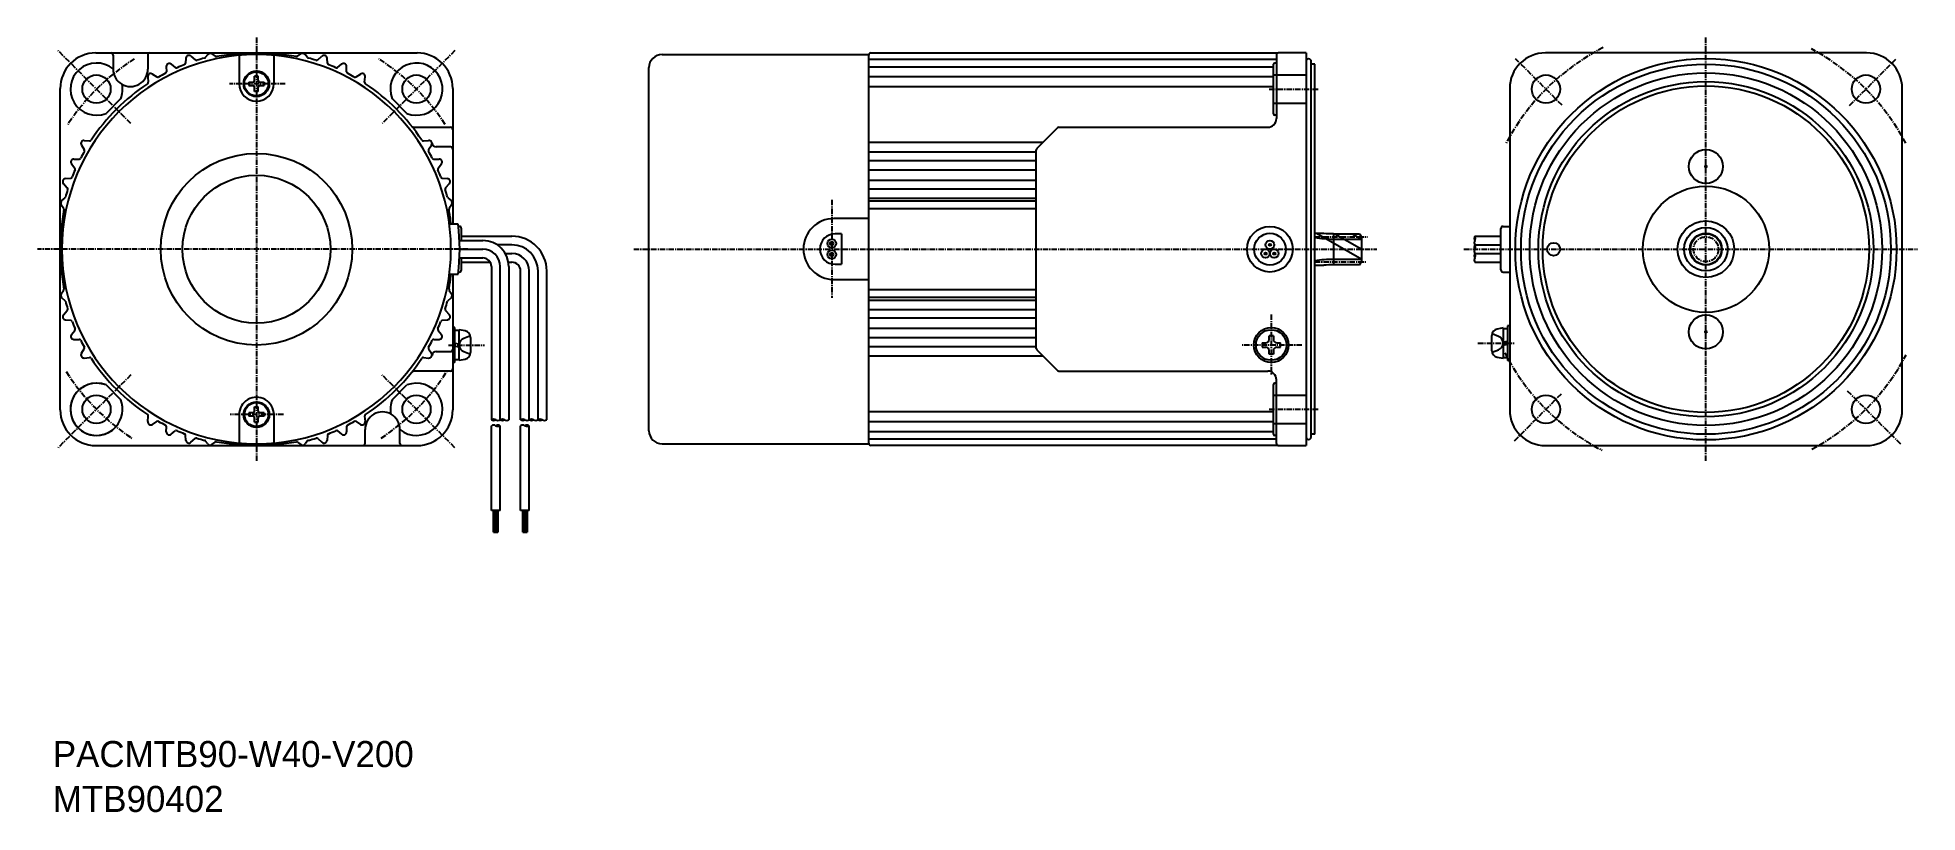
# Model space of a CAD drawing. Extents: x 62 to 494, y 18 to 196.
import ezdxf

# ---------------------------------------------------------------- set-up
doc = ezdxf.new("R2010")
doc.units = 0
doc.linetypes.add('CENTER', pattern=[2, 1.25, -0.25, 0.25, -0.25])
doc.layers.get('0').update_dxf_attribs({"linetype": 'CONTINUOUS'})
doc.layers.add('CENTER', color=1, linetype='CONTINUOUS')

msp = doc.modelspace()

# ---------------------------------------------------------------- linework, layer by layer
at = {"color": 7, "linetype": 'CONTINUOUS'}
for p, q in [((75.06, 192.26), (111.96, 192.26)), ((78.99, 191.76), (78.99, 188.53)), ((86.99, 191.76), (86.99, 188.53)), ((95.74, 191.06), (95.62, 189.86)), ((96.9, 191.52), (97.88, 190.64)), ((100.79, 191.9), (100.2, 191.19)), ((101.73, 192.02), (102.49, 191.48)), ((107.96, 191.68), (107.96, 185.16)), ((111.96, 192.26), (148.86, 192.26)), ((115.96, 191.68), (115.96, 185.16)), ((121.42, 191.48), (122.18, 192.02)), ((123.71, 191.19), (123.13, 191.9)), ((126.03, 190.64), (127.01, 191.52)), ((128.29, 189.86), (128.17, 191.06)), ((205.16, 191.86), (252.67, 191.86)), ((252.66, 102.58), (252.66, 191.74)), ((252.66, 190.8), (346.36, 190.8)), ((253.16, 192.24), (346.72, 192.24)), ((346.36, 191.76), (346.36, 177.16)), ((353.16, 192.26), (346.86, 192.26)), ((353.16, 192.26), (353.16, 102.06)), ((354.36, 104.06), (354.36, 190.26)), ((481.96, 192.26), (408.16, 192.26)), ((86.97, 186.73), (87.1, 185.53)), ((88.05, 187.39), (89.05, 186.73)), ((91.24, 189.13), (91.25, 187.92)), ((92.38, 189.67), (93.31, 188.91)), ((111.54, 185.95), (111.54, 186.9)), ((112.34, 186.9), (111.54, 186.9)), ((112.34, 185.95), (112.34, 186.9)), ((130.6, 188.91), (131.53, 189.67)), ((132.67, 187.92), (132.68, 189.13)), ((134.86, 186.73), (135.87, 187.39)), ((136.81, 185.53), (136.95, 186.73)), ((202.16, 105.46), (202.16, 188.86)), ((345.66, 189), (252.66, 189)), ((345.66, 186.74), (252.66, 186.74)), ((345.66, 178.23), (345.66, 189.63)), ((346.36, 189.93), (345.96, 189.93)), ((355.16, 189.66), (354.36, 189.66)), ((355.16, 104.66), (355.16, 189.66)), ((66.86, 110.26), (66.86, 184.06)), ((80.77, 181.74), (77.38, 178.35)), ((110.19, 185.55), (111.14, 185.55)), ((110.19, 185.55), (110.19, 184.75)), ((110.19, 184.75), (111.14, 184.75)), ((111.54, 183.4), (111.54, 184.35)), ((112.34, 183.4), (111.54, 183.4)), ((112.34, 183.4), (112.34, 184.35)), ((112.74, 185.55), (113.69, 185.55)), ((112.74, 184.75), (113.69, 184.75)), ((113.69, 185.55), (113.69, 184.75)), ((146.53, 178.35), (143.14, 181.74)), ((157.06, 184.06), (157.06, 152.91)), ((252.66, 184.52), (345.66, 184.52)), ((399.96, 184.06), (399.96, 110.26)), ((490.16, 110.26), (490.16, 184.06)), ((346.36, 177.93), (345.96, 177.93)), ((148.31, 175.16), (156.56, 175.16)), ((296.01, 175.02), (291.3, 170.31)), ((296.36, 175.16), (344.36, 175.16)), ((71.72, 171.07), (72.39, 170.07)), ((72.39, 172.15), (73.59, 172.02)), ((150.33, 172.02), (151.53, 172.15)), ((151.53, 170.07), (152.19, 171.07)), ((156.56, 170.66), (153.29, 170.66)), ((252.66, 171.74), (292.74, 171.74)), ((291.16, 169.47), (252.66, 169.47)), ((291.16, 124.37), (291.16, 169.95)), ((69.45, 166.74), (70.21, 165.8)), ((69.99, 167.88), (71.2, 167.87)), ((152.72, 167.87), (153.92, 167.88)), ((153.7, 165.8), (154.47, 166.74)), ((291.16, 167.45), (252.66, 167.45)), ((291.16, 165.33), (252.66, 165.33)), ((67.6, 162.22), (68.48, 161.24)), ((68.06, 163.38), (69.26, 163.5)), ((154.66, 163.5), (155.86, 163.38)), ((155.43, 161.24), (156.31, 162.22)), ((291.16, 162.93), (252.66, 162.93)), ((291.16, 160.98), (252.66, 160.98)), ((67.1, 157.39), (67.64, 156.63)), ((67.22, 158.33), (67.92, 158.91)), ((155.99, 158.91), (156.69, 158.33)), ((156.27, 156.63), (156.81, 157.39)), ((252.66, 158.91), (291.16, 158.91)), ((252.66, 158.24), (291.16, 158.24)), ((252.66, 156.48), (291.16, 156.48)), ((158.3, 152.91), (156.29, 152.91)), ((158.36, 152.41), (158.56, 152.41)), ((159.06, 149.16), (159.06, 151.91)), ((252.66, 154.2), (244.66, 154.2)), ((397.96, 142.41), (397.96, 151.91)), ((398.46, 152.41), (399.96, 152.41)), ((158.61, 149.16), (163.96, 149.16)), ((158.66, 147.16), (163.96, 147.16)), ((159.06, 150.16), (170.66, 150.16)), ((170.66, 148.16), (167.27, 148.16)), ((246.43, 150.7), (244.93, 150.7)), ((246.43, 150.7), (246.43, 143.7)), ((355.16, 150.84), (357.26, 150.84)), ((359.46, 150.73), (365.46, 150.73)), ((359.46, 149.5), (365.96, 149.5)), ((365.46, 150.73), (365.46, 150.73)), ((365.46, 150.73), (365.96, 149.87)), ((365.96, 144.45), (365.96, 149.87)), ((391.96, 150.16), (397.96, 150.16)), ((391.96, 148.16), (397.96, 148.16)), ((158.61, 145.16), (163.96, 145.16)), ((159.06, 142.41), (159.06, 145.16)), ((159.06, 144.16), (165.69, 144.16)), ((165.96, 143.16), (165.96, 107.96)), ((167.96, 107.96), (167.96, 143.16)), ((169.15, 146.16), (170.66, 146.16)), ((169.87, 144.16), (170.66, 144.16)), ((169.96, 143.16), (169.96, 107.96)), ((244.93, 143.7), (246.43, 143.7)), ((355.16, 143.49), (357.26, 143.49)), ((365.96, 144.83), (359.46, 144.83)), ((365.46, 143.59), (359.46, 143.59)), ((365.46, 143.59), (365.96, 144.45)), ((391.96, 146.16), (397.96, 146.16)), ((391.96, 144.16), (397.96, 144.16)), ((156.29, 141.42), (158.3, 141.42)), ((157.06, 141.42), (157.06, 110.26)), ((158.36, 141.91), (158.56, 141.91)), ((172.66, 107.96), (172.66, 142.16)), ((174.66, 107.96), (174.66, 142.16)), ((176.66, 107.96), (176.66, 142.16)), ((178.66, 107.96), (178.66, 142.16)), ((244.66, 140.2), (252.66, 140.2)), ((398.46, 141.91), (399.96, 141.91)), ((67.1, 136.94), (67.64, 137.7)), ((67.22, 135.99), (67.92, 135.41)), ((155.99, 135.41), (156.69, 135.99)), ((156.27, 137.7), (156.81, 136.94)), ((291.16, 137.84), (252.66, 137.84)), ((291.16, 136.08), (252.66, 136.08)), ((291.16, 135.41), (252.66, 135.41)), ((67.6, 132.11), (68.48, 133.08)), ((68.06, 130.94), (69.26, 130.83)), ((154.66, 130.83), (155.86, 130.94)), ((155.43, 133.08), (156.31, 132.11)), ((252.66, 133.34), (291.16, 133.34)), ((252.66, 131.39), (291.16, 131.39)), ((399.96, 129.6), (399.46, 129.6)), ((399.46, 129.6), (399.46, 121.6)), ((69.45, 127.59), (70.21, 128.52)), ((69.99, 126.44), (71.2, 126.45)), ((152.72, 126.45), (153.92, 126.44)), ((153.7, 128.52), (154.47, 127.59)), ((157.56, 129.16), (157.06, 129.16)), ((157.56, 121.16), (157.56, 129.16)), ((157.56, 128.54), (158.56, 128.54)), ((157.56, 124.7), (157.56, 128.48)), ((157.56, 125.61), (158.56, 125.42)), ((159.94, 128.4), (158.56, 128.66)), ((158.56, 121.66), (158.56, 128.66)), ((161.16, 126.92), (161.16, 123.4)), ((252.66, 129), (291.16, 129)), ((252.66, 126.87), (291.16, 126.87)), ((343.06, 125.66), (343.06, 124.66)), ((343.06, 125.66), (343.91, 125.66)), ((344.66, 126.41), (344.66, 127.26)), ((345.66, 127.26), (344.66, 127.26)), ((345.66, 127.26), (345.66, 126.41)), ((346.41, 125.66), (347.26, 125.66)), ((347.26, 124.66), (347.26, 125.66)), ((395.86, 123.84), (395.86, 127.36)), ((398.46, 129.1), (397.07, 128.83)), ((398.46, 129.1), (398.46, 122.1)), ((398.46, 128.98), (399.46, 128.98)), ((398.46, 125.86), (399.46, 126.05)), ((398.46, 125.15), (399.46, 125.34)), ((399.46, 128.92), (399.46, 125.14)), ((71.72, 123.25), (72.39, 124.26)), ((72.39, 122.17), (73.59, 122.3)), ((150.33, 122.3), (151.53, 122.17)), ((151.53, 124.26), (152.19, 123.25)), ((153.29, 123.66), (156.56, 123.66)), ((157.56, 121.16), (157.06, 121.16)), ((157.56, 124.9), (158.56, 124.71)), ((158.56, 121.79), (157.56, 121.79)), ((158.56, 121.66), (159.94, 121.93)), ((252.66, 124.85), (291.16, 124.85)), ((292.74, 122.58), (252.66, 122.58)), ((291.3, 124.02), (296.01, 119.31)), ((343.06, 124.66), (343.91, 124.66)), ((344.66, 123.06), (344.66, 123.91)), ((345.66, 123.06), (344.66, 123.06)), ((345.66, 123.91), (345.66, 123.06)), ((346.41, 124.66), (347.26, 124.66)), ((397.07, 122.37), (398.46, 122.1)), ((399.46, 122.23), (398.46, 122.23)), ((399.96, 121.6), (399.46, 121.6)), ((156.56, 119.16), (148.31, 119.16)), ((296.36, 119.16), (344.36, 119.16)), ((346.36, 102.56), (346.36, 117.16)), ((77.38, 115.98), (80.77, 112.59)), ((143.14, 112.59), (146.53, 115.98)), ((345.66, 104.69), (345.66, 116.09)), ((346.36, 116.39), (345.96, 116.39)), ((86.97, 107.59), (87.1, 108.79)), ((107.96, 109.16), (107.96, 102.64)), ((111.14, 109.58), (110.19, 109.58)), ((110.19, 109.58), (110.19, 108.78)), ((111.14, 108.78), (110.19, 108.78)), ((111.54, 109.98), (111.54, 110.93)), ((111.54, 110.93), (112.34, 110.93)), ((111.54, 107.43), (111.54, 108.38)), ((112.34, 109.98), (112.34, 110.93)), ((112.34, 107.43), (112.34, 108.38)), ((113.69, 109.58), (112.74, 109.58)), ((113.69, 108.78), (112.74, 108.78)), ((113.69, 109.58), (113.69, 108.78)), ((115.96, 109.16), (115.96, 102.64)), ((136.81, 108.79), (136.95, 107.59)), ((345.66, 109.8), (252.66, 109.8)), ((88.05, 106.93), (89.05, 107.59)), ((91.24, 105.2), (91.25, 106.4)), ((92.38, 104.65), (93.31, 105.41)), ((95.74, 103.26), (95.62, 104.46)), ((96.9, 102.81), (97.88, 103.69)), ((111.54, 107.43), (112.34, 107.43)), ((126.03, 103.69), (127.01, 102.81)), ((128.29, 104.46), (128.17, 103.26)), ((130.6, 105.41), (131.53, 104.65)), ((132.67, 106.4), (132.68, 105.2)), ((134.86, 107.59), (135.87, 106.93)), ((136.92, 102.56), (136.92, 105.79)), ((144.92, 102.56), (144.92, 105.79)), ((165.96, 87.16), (165.96, 106.62)), ((167.96, 87.16), (167.96, 106.62)), ((172.66, 87.16), (172.66, 106.62)), ((174.66, 87.16), (174.66, 106.62)), ((252.66, 107.58), (345.66, 107.58)), ((252.66, 105.33), (345.66, 105.33)), ((346.36, 104.39), (345.96, 104.39)), ((355.16, 104.66), (354.36, 104.66)), ((75.06, 102.06), (119.67, 102.06)), ((100.79, 102.43), (100.2, 103.13)), ((101.73, 102.3), (102.49, 102.85)), ((104.24, 102.06), (148.86, 102.06)), ((121.42, 102.85), (122.18, 102.3)), ((123.71, 103.13), (123.13, 102.43)), ((205.16, 102.46), (252.67, 102.46)), ((346.36, 103.52), (252.66, 103.52)), ((346.72, 102.08), (253.16, 102.08)), ((346.86, 102.06), (353.16, 102.06)), ((408.16, 102.06), (481.96, 102.06)), ((167.96, 87.16), (165.96, 87.16)), ((166.46, 82.16), (166.46, 87.16)), ((167.46, 87.16), (167.46, 82.16)), ((174.66, 87.16), (172.66, 87.16)), ((173.16, 82.16), (173.16, 87.16)), ((174.16, 87.16), (174.16, 82.16)), ((166.46, 82.16), (167.46, 82.16)), ((173.16, 82.16), (174.16, 82.16))]:
    msp.add_line(p, q, dxfattribs=at)
at = {"color": 3, "linetype": 'CONTINUOUS'}
for p, q in [((345.66, 187.18), (353.16, 187.18)), ((345.66, 180.68), (353.16, 180.68)), ((355.59, 150.84), (365.96, 144.85)), ((359.46, 150.73), (359.46, 143.59)), ((359.77, 150.73), (365.96, 147.16)), ((363.77, 150.73), (365.96, 149.47)), ((161.12, 127.26), (159.59, 126.68)), ((397.42, 127.12), (395.9, 127.7)), ((159.59, 123.64), (161.12, 123.06)), ((395.9, 123.5), (397.42, 124.08)), ((345.66, 113.64), (353.16, 113.64)), ((345.66, 107.14), (353.16, 107.14)), ((166.46, 86.19), (167.43, 87.16)), ((166.46, 86.33), (167.28, 87.16)), ((166.46, 86.48), (167.14, 87.16)), ((166.46, 86.62), (167, 87.16)), ((166.46, 86.76), (166.86, 87.16)), ((166.46, 86.9), (166.72, 87.16)), ((166.46, 87.04), (166.58, 87.16)), ((166.46, 86.05), (167.46, 87.05)), ((166.46, 85.91), (167.46, 86.91)), ((166.46, 85.77), (167.46, 86.77)), ((166.46, 85.63), (167.46, 86.63)), ((166.46, 85.49), (167.46, 86.49)), ((173.16, 86.25), (174.07, 87.16)), ((173.16, 86.39), (173.93, 87.16)), ((173.16, 86.53), (173.79, 87.16)), ((173.16, 86.67), (173.65, 87.16)), ((173.16, 86.81), (173.51, 87.16)), ((173.16, 86.95), (173.37, 87.16)), ((173.16, 87.09), (173.22, 87.16)), ((173.16, 86.1), (174.16, 87.1)), ((173.16, 85.96), (174.16, 86.96)), ((173.16, 85.82), (174.16, 86.82)), ((173.16, 85.68), (174.16, 86.68)), ((173.16, 85.54), (174.16, 86.54)), ((166.46, 85.34), (167.46, 86.34)), ((166.46, 85.2), (167.46, 86.2)), ((166.46, 85.06), (167.46, 86.06)), ((166.46, 84.92), (167.46, 85.92)), ((166.46, 84.78), (167.46, 85.78)), ((166.46, 84.64), (167.46, 85.64)), ((166.46, 84.5), (167.46, 85.5)), ((166.46, 84.35), (167.46, 85.35)), ((166.46, 84.21), (167.46, 85.21)), ((166.46, 84.07), (167.46, 85.07)), ((166.46, 83.93), (167.46, 84.93)), ((166.46, 83.79), (167.46, 84.79)), ((166.46, 83.65), (167.46, 84.65)), ((166.46, 83.51), (167.46, 84.51)), ((166.46, 83.36), (167.46, 84.36)), ((166.46, 83.22), (167.46, 84.22)), ((166.46, 83.08), (167.46, 84.08)), ((166.46, 82.94), (167.46, 83.94)), ((166.46, 82.8), (167.46, 83.8)), ((166.46, 82.66), (167.46, 83.66)), ((166.46, 82.52), (167.46, 83.52)), ((166.46, 82.37), (167.46, 83.37)), ((166.46, 82.23), (167.46, 83.23)), ((166.53, 82.16), (167.46, 83.09)), ((166.67, 82.16), (167.46, 82.95)), ((166.81, 82.16), (167.46, 82.81)), ((166.95, 82.16), (167.46, 82.67)), ((167.09, 82.16), (167.46, 82.53)), ((167.23, 82.16), (167.46, 82.38)), ((167.38, 82.16), (167.46, 82.24)), ((173.16, 85.4), (174.16, 86.4)), ((173.16, 85.26), (174.16, 86.26)), ((173.16, 85.11), (174.16, 86.11)), ((173.16, 84.97), (174.16, 85.97)), ((173.16, 84.83), (174.16, 85.83)), ((173.16, 84.69), (174.16, 85.69)), ((173.16, 84.55), (174.16, 85.55)), ((173.16, 84.41), (174.16, 85.41)), ((173.16, 84.27), (174.16, 85.27)), ((173.16, 84.12), (174.16, 85.12)), ((173.16, 83.98), (174.16, 84.98)), ((173.16, 83.84), (174.16, 84.84)), ((173.16, 83.7), (174.16, 84.7)), ((173.16, 83.56), (174.16, 84.56)), ((173.16, 83.42), (174.16, 84.42)), ((173.16, 83.28), (174.16, 84.28)), ((173.16, 83.13), (174.16, 84.13)), ((173.16, 82.99), (174.16, 83.99)), ((173.16, 82.85), (174.16, 83.85)), ((173.16, 82.71), (174.16, 83.71)), ((173.16, 82.57), (174.16, 83.57)), ((173.16, 82.43), (174.16, 83.43)), ((173.16, 82.29), (174.16, 83.29)), ((173.17, 82.16), (174.16, 83.14)), ((173.32, 82.16), (174.16, 83)), ((173.46, 82.16), (174.16, 82.86)), ((173.6, 82.16), (174.16, 82.72)), ((173.74, 82.16), (174.16, 82.58)), ((173.88, 82.16), (174.16, 82.44)), ((174.02, 82.16), (174.16, 82.3))]:
    msp.add_line(p, q, dxfattribs=at)
at = {"color": 7, "linetype": 'CONTINUOUS'}
for centre, radius in [((445.06, 147.16), 43.8), ((75.19, 183.93), 3.25), ((111.96, 185.16), 2.95), ((111.92, 185.17), 2.75), ((148.73, 183.93), 3.25), ((445.06, 147.16), 42.5), ((445.06, 147.16), 40.5), ((408.29, 183.93), 3.25), ((481.83, 183.93), 3.25), ((445.06, 147.16), 38.5), ((445.06, 147.16), 37.5), ((111.96, 147.16), 22), ((445.06, 166.16), 3.9), ((111.96, 147.16), 17), ((445.06, 166.16), 0.2), ((445.06, 147.16), 14.5), ((344.86, 147.16), 5.25), ((445.06, 147.16), 6.5), ((445.06, 147.16), 5), ((244.15, 145.94), 1), ((244.16, 148.48), 1), ((244.16, 148.48), 0.4), ((244.16, 148.48), 0.3), ((244.16, 148.48), 0.2), ((244.16, 148.48), 0.1), ((344.86, 147.16), 3.65), ((343.86, 146.16), 1), ((344.86, 148.16), 1), ((344.86, 148.16), 0.25), ((344.86, 148.16), 0.2), ((344.86, 148.16), 0.15), ((344.86, 148.16), 0.1), ((345.86, 146.16), 1), ((410.06, 147.16), 1.5), ((445.06, 147.16), 3.68), ((445.06, 147.16), 3.57), ((244.15, 145.94), 0.4), ((244.15, 145.94), 0.3), ((244.15, 145.94), 0.2), ((244.15, 145.94), 0.1), ((343.86, 146.16), 0.25), ((343.86, 146.16), 0.2), ((343.86, 146.16), 0.15), ((343.86, 146.16), 0.1), ((345.86, 146.16), 0.25), ((345.86, 146.16), 0.2), ((345.86, 146.16), 0.15), ((345.86, 146.16), 0.1), ((445.06, 128.16), 3.9), ((345.16, 125.16), 4), ((345.16, 125.16), 3.5), ((445.06, 128.16), 0.2), ((75.19, 110.39), 3.25), ((148.73, 110.39), 3.25), ((408.29, 110.39), 3.25), ((481.83, 110.39), 3.25), ((111.96, 109.16), 2.95), ((111.94, 109.18), 2.75)]:
    msp.add_circle(centre, radius, dxfattribs=at)
for centre, radius, start, end in [((75.06, 184.06), 8.2, 90, 180), ((111.96, 147.16), 44.7, 90, 180), ((78.49, 191.76), 0.5, 0, 90), ((87.49, 191.76), 0.5, 90, 180), ((96.44, 190.99), 0.7, 48.0225, 174.3757), ((98.15, 190.93), 0.4, 228.0202, 287.5155), ((111.96, 147.16), 45.5, 105.2342, 107.5113), ((99.9, 191.45), 0.4, 285.235, 320.4072), ((101.32, 191.45), 0.7, 54.4528, 140.3967), ((102.72, 191.8), 0.4, 234.454, 279.4246), ((111.96, 136.16), 56, 90.0005, 99.4223), ((111.96, 136.16), 56, 80.5777, 89.9995), ((111.96, 147.16), 44.7, 0, 90), ((121.19, 191.8), 0.4, 260.5754, 305.546), ((122.59, 191.45), 0.7, 39.6033, 125.5472), ((124.02, 191.45), 0.4, 219.5928, 254.765), ((111.96, 147.16), 45.5, 72.4887, 74.7658), ((125.77, 190.93), 0.4, 252.4845, 311.9798), ((127.48, 190.99), 0.7, 5.6243, 131.9775), ((148.86, 184.06), 8.2, 0, 90), ((205.16, 188.86), 3, 89.9999, 180), ((253.16, 191.74), 0.5, 90.0002, 180), ((346.86, 191.76), 0.5, 90, 180), ((353.76, 190.26), 0.6, 0, 180), ((408.16, 184.06), 8.2, 90, 180), ((481.96, 184.06), 8.2, 0, 90), ((75.19, 183.93), 6, 50.653, 291.4421), ((82.99, 188.53), 4, 179.9986, 0), ((87.66, 186.81), 0.7, 56.6255, 186.3809), ((89.27, 187.06), 0.4, 236.6158, 299.6347), ((111.96, 147.16), 45.5, 117.3828, 119.6182), ((90.85, 187.92), 0.4, 297.3977, 0.4011), ((91.94, 189.13), 0.7, 50.6231, 180.3847), ((93.57, 189.22), 0.4, 230.5997, 293.6105), ((111.96, 147.16), 45.5, 111.3828, 113.6179), ((95.22, 189.9), 0.4, 291.3944, 354.4049), ((111.14, 185.95), 0.4, 270, 0), ((112.74, 185.95), 0.4, 180, 270), ((128.69, 189.9), 0.4, 185.5951, 248.6056), ((111.96, 147.16), 45.5, 66.3821, 68.6172), ((130.35, 189.22), 0.4, 246.3895, 309.4003), ((131.98, 189.13), 0.7, 359.6153, 129.3769), ((133.07, 187.92), 0.4, 179.5989, 242.6023), ((111.96, 147.16), 45.5, 60.3818, 62.6172), ((134.64, 187.06), 0.4, 240.3653, 303.3842), ((136.25, 186.81), 0.7, 353.6191, 123.3745), ((148.73, 183.93), 6, 248.5579, 201.4421), ((345.96, 189.63), 0.3, 90, 180), ((111.96, 147.16), 45.5, 123.3822, 146.6215), ((75.19, 183.93), 6, 338.5579, 10.3567), ((75.19, 183.93), 6, 338.5579, 10.3567), ((86.7, 185.49), 0.4, 303.3822, 6.3806), ((111.96, 185.16), 4, 180.0014, 359.9986), ((111.14, 184.35), 0.4, 0, 90), ((112.74, 184.35), 0.4, 90, 180), ((137.21, 185.49), 0.4, 173.6194, 236.6178), ((111.96, 147.16), 45.5, 33.3785, 56.6178), ((344.36, 177.16), 2, 270, 0), ((345.96, 178.23), 0.3, 180, 270), ((148.31, 176.16), 1, 218.5775, 269.9943), ((156.56, 174.66), 0.5, 0, 90), ((296.36, 174.66), 0.5, 90, 135), ((111.96, 147.16), 45.5, 150.3825, 152.6177), ((72.31, 171.46), 0.7, 83.6182, 213.3859), ((72.05, 169.85), 0.4, 330.3777, 33.3842), ((73.63, 172.42), 0.4, 263.5981, 326.608), ((150.28, 172.42), 0.4, 213.392, 276.4019), ((151.86, 169.85), 0.4, 146.6158, 209.6223), ((111.96, 147.16), 45.5, 27.3823, 29.6175), ((151.6, 171.46), 0.7, 326.6141, 96.3818), ((153.29, 171.66), 1, 186.8926, 270), ((156.56, 170.16), 0.5, 0, 90), ((291.66, 169.95), 0.5, 135, 180), ((69.99, 167.18), 0.7, 89.6153, 219.3769), ((111.96, 147.16), 45.5, 156.3827, 158.6178), ((69.9, 165.55), 0.4, 336.3764, 39.3892), ((71.2, 168.27), 0.4, 269.5989, 332.6023), ((152.71, 168.27), 0.4, 207.3977, 270.4011), ((154.01, 165.55), 0.4, 140.6108, 203.6236), ((111.96, 147.16), 45.5, 21.3822, 23.6173), ((153.93, 167.18), 0.7, 320.6231, 90.3847), ((68.12, 162.68), 0.7, 95.6161, 221.9775), ((111.96, 147.16), 45.5, 162.4892, 164.7665), ((68.18, 160.97), 0.4, 342.4938, 41.9904), ((69.22, 163.9), 0.4, 275.6094, 338.6108), ((154.7, 163.9), 0.4, 201.3892, 264.3906), ((155.73, 160.97), 0.4, 138.0096, 197.5062), ((111.96, 147.16), 45.5, 15.2335, 17.5108), ((155.79, 162.68), 0.7, 318.0225, 84.3839), ((122.96, 147.16), 56, 170.5783, 180), ((67.67, 157.79), 0.7, 129.5981, 215.5472), ((67.32, 156.39), 0.4, 350.5754, 35.546), ((67.67, 159.22), 0.4, 309.5837, 344.765), ((156.24, 159.22), 0.4, 195.235, 230.4163), ((156.6, 156.39), 0.4, 144.454, 189.4246), ((100.96, 147.16), 56, 5.8886, 9.4217), ((156.24, 157.79), 0.7, 324.4528, 50.4019), ((111.96, 147.16), 46.7, 352.9339, 7.0657), ((158.56, 151.91), 0.5, 0, 90), ((244.66, 147.2), 7, 90, 270), ((398.46, 151.91), 0.5, 90, 180), ((122.96, 147.16), 56, 180, 189.4217), ((111.96, 147.16), 44.7, 180, 270), ((111.96, 147.16), 44.7, 270, 0), ((163.96, 143.16), 6, 0, 90), ((163.96, 143.16), 4, 0, 90), ((170.66, 142.16), 8, 0, 90), ((170.66, 142.16), 6, 0, 90), ((244.93, 147.2), 3.5, 90, 270), ((359.46, 174.5), 25, 260.0959, 270), ((359.46, 174.5), 23.76, 264.6894, 270), ((163.96, 143.16), 2, 0, 90), ((170.66, 142.16), 4, 0, 90), ((170.66, 142.16), 2, 0, 90), ((359.46, 119.83), 25, 90, 99.9041), ((359.46, 119.83), 23.76, 90, 95.3106), ((100.96, 147.16), 56, 350.5783, 354.1128), ((158.56, 142.41), 0.5, 270, 0), ((398.46, 142.41), 0.5, 180, 270), ((67.67, 136.53), 0.7, 144.4528, 230.4019), ((67.32, 137.93), 0.4, 324.4423, 9.4105), ((67.67, 135.1), 0.4, 15.2488, 50.4163), ((111.96, 147.16), 45.5, 195.2335, 197.5108), ((111.96, 147.16), 45.5, 342.4892, 344.7665), ((156.24, 135.1), 0.4, 129.5837, 164.7512), ((156.6, 137.93), 0.4, 170.5895, 215.5577), ((156.24, 136.53), 0.7, 309.5981, 35.5472), ((68.12, 131.64), 0.7, 138.0225, 264.3839), ((68.18, 133.35), 0.4, 318.0096, 17.5198), ((69.22, 130.43), 0.4, 21.3892, 84.3906), ((111.96, 147.16), 45.5, 201.3823, 203.6174), ((111.96, 147.16), 45.5, 336.3826, 338.6177), ((154.7, 130.43), 0.4, 95.6094, 158.6108), ((155.73, 133.35), 0.4, 162.4802, 221.9904), ((155.79, 131.64), 0.7, 275.6161, 41.9775), ((69.99, 127.14), 0.7, 140.6231, 270.3847), ((69.9, 128.77), 0.4, 320.5997, 23.6105), ((71.2, 126.05), 0.4, 27.3977, 90.4011), ((111.96, 147.16), 45.5, 207.3823, 209.6176), ((111.96, 147.16), 45.5, 330.3824, 332.6177), ((152.71, 126.05), 0.4, 89.5989, 152.6023), ((154.01, 128.77), 0.4, 156.3895, 219.4003), ((153.93, 127.14), 0.7, 269.6153, 39.3769), ((159.66, 126.92), 1.5, 0, 79.1137), ((343.91, 126.41), 0.75, 270, 0), ((346.41, 126.41), 0.75, 180, 270), ((397.36, 127.36), 1.5, 100.8863, 180), ((72.31, 122.87), 0.7, 146.6141, 276.3818), ((72.05, 124.48), 0.4, 326.6158, 29.6223), ((73.63, 121.91), 0.4, 33.404, 96.4019), ((111.96, 147.16), 45.5, 213.3791, 236.6178), ((111.96, 147.16), 45.5, 213.3791, 236.6178), ((111.96, 147.16), 45.5, 303.3822, 326.6209), ((150.28, 121.91), 0.4, 83.5981, 146.596), ((151.86, 124.48), 0.4, 150.3777, 213.3842), ((151.6, 122.87), 0.7, 263.6182, 33.3859), ((153.29, 122.66), 1, 90, 173.1074), ((156.56, 124.16), 0.5, 270, 0), ((156.56, 124.16), 0.5, 270, 0), ((159.66, 123.4), 1.5, 280.8867, 0), ((291.66, 124.37), 0.5, 180, 225), ((343.91, 123.91), 0.75, 0, 90), ((346.41, 123.91), 0.75, 90, 180), ((397.36, 123.84), 1.5, 180, 259.1133), ((148.31, 118.16), 1, 90.0057, 141.4225), ((156.56, 119.66), 0.5, 270, 0), ((296.36, 119.66), 0.5, 225, 270), ((344.36, 117.16), 2, 0, 90), ((75.19, 110.39), 6, 68.5604, 309.3455), ((75.19, 110.39), 6, 68.5604, 318.3072), ((75.19, 110.39), 6, 318.3072, 21.4413), ((111.96, 109.16), 4, 360, 180.0014), ((148.73, 110.39), 6, 158.5587, 190.3547), ((148.73, 110.39), 6, 230.6545, 111.4396), ((345.96, 116.09), 0.3, 90, 180), ((75.06, 110.26), 8.2, 180, 270), ((86.7, 108.83), 0.4, 353.6194, 56.6178), ((111.14, 109.98), 0.4, 270, 360), ((111.14, 108.38), 0.4, 0, 90), ((112.74, 109.98), 0.4, 180, 270), ((112.74, 108.38), 0.4, 90, 180), ((137.21, 108.83), 0.4, 123.3822, 186.3806), ((140.92, 105.79), 4, 359.9986, 180), ((148.86, 110.26), 8.2, 270, 0), ((408.16, 110.26), 8.2, 180, 270), ((481.96, 110.26), 8.2, 270, 0), ((87.66, 107.51), 0.7, 173.6191, 303.379), ((89.27, 107.26), 0.4, 60.3723, 123.3842), ((111.96, 147.16), 45.5, 240.3818, 242.6172), ((90.85, 106.4), 0.4, 359.5989, 62.5957), ((91.94, 105.19), 0.7, 179.6153, 309.3821), ((93.57, 105.11), 0.4, 66.3895, 129.3912), ((111.96, 147.16), 45.5, 246.3821, 248.6172), ((95.22, 104.42), 0.4, 5.6094, 68.6108), ((98.15, 103.39), 0.4, 72.4845, 131.9702), ((111.96, 147.16), 45.5, 252.4887, 254.7658), ((111.96, 147.16), 45.5, 285.2342, 287.5113), ((125.77, 103.39), 0.4, 48.0298, 107.5155), ((128.69, 104.42), 0.4, 111.3892, 174.3906), ((111.96, 147.16), 45.5, 291.3828, 293.6179), ((130.35, 105.11), 0.4, 50.6088, 113.6105), ((131.98, 105.19), 0.7, 230.6179, 0.3847), ((133.07, 106.4), 0.4, 117.4043, 180.4011), ((111.96, 147.16), 45.5, 297.3828, 299.6182), ((134.64, 107.26), 0.4, 56.6158, 119.6277), ((136.25, 107.51), 0.7, 236.621, 6.3809), ((205.16, 105.46), 3, 180, 270), ((345.96, 104.69), 0.3, 180, 270), ((353.76, 104.06), 0.6, 179.9905, 0), ((96.44, 103.33), 0.7, 185.6161, 311.9775), ((99.9, 102.87), 0.4, 39.6038, 74.7687), ((101.32, 102.87), 0.7, 219.6033, 305.552), ((102.72, 102.52), 0.4, 80.5754, 125.546), ((111.96, 158.16), 56, 260.581, 269.9997), ((111.96, 158.16), 56, 270.0004, 279.4222), ((121.19, 102.52), 0.4, 54.454, 99.4246), ((122.59, 102.87), 0.7, 234.448, 320.3967), ((124.02, 102.87), 0.4, 105.2313, 140.3962), ((127.48, 103.33), 0.7, 228.0225, 354.3839), ((136.42, 102.56), 0.5, 270, 0), ((145.42, 102.56), 0.5, 180, 270), ((253.16, 102.58), 0.5, 180, 269.9998), ((346.86, 102.56), 0.5, 180, 270)]:
    msp.add_arc(centre, radius, start, end, dxfattribs=at)
at = {"color": 3, "linetype": 'CONTINUOUS'}
for centre, radius, start, end in [((392.82, 149.66), 1, 150, 210), ((392.82, 148.66), 1, 150, 210), ((392.82, 147.66), 1, 150, 210), ((392.82, 146.66), 1, 150, 210), ((391.09, 149.66), 1, 330, 30), ((391.09, 147.66), 1, 330, 30), ((392.82, 145.66), 1, 150, 210), ((392.82, 144.66), 1, 150, 210), ((391.09, 145.66), 1, 330, 30), ((160.17, 125.16), 1.63, 110.8396, 249.1588), ((396.84, 125.6), 1.63, 290.8412, 69.1604), ((166.46, 107.09), 1, 60, 120), ((168.46, 107.09), 1, 60, 120), ((173.16, 107.09), 1, 60, 120), ((175.16, 107.09), 1, 59.9993, 120.0057), ((175.16, 107.09), 1, 60, 120), ((177.16, 107.09), 1, 60, 120), ((177.16, 107.09), 1, 60, 120), ((166.46, 108.83), 1, 240, 300), ((166.46, 105.76), 1, 60, 120), ((167.46, 108.83), 1, 240, 300), ((167.46, 105.76), 1, 60, 120), ((167.46, 107.49), 1, 240, 300), ((168.46, 108.83), 1, 240, 300), ((169.46, 108.83), 1, 240, 300), ((173.16, 108.83), 1, 240, 300), ((173.16, 105.76), 1, 60, 120), ((174.16, 108.83), 1, 239.9993, 300.0007), ((174.16, 108.83), 1, 240, 300), ((174.16, 105.76), 1, 60, 120), ((174.16, 107.49), 1, 240, 300), ((175.16, 108.83), 1, 240, 300), ((175.16, 108.83), 1, 240, 300), ((176.16, 108.83), 1, 240, 300), ((176.16, 108.83), 1, 240, 300), ((177.16, 108.83), 1, 239.9993, 300.0007), ((177.16, 108.83), 1, 240, 300), ((178.16, 108.83), 1, 240, 300)]:
    msp.add_arc(centre, radius, start, end, dxfattribs=at)
at = {"layer": 'CENTER', "color": 1, "linetype": 'CENTER'}
for p, q in [((111.96, 195.76), (111.96, 98.56)), ((445.06, 98.56), (445.06, 195.76)), ((83.1, 176.02), (66.35, 192.77)), ((157.56, 192.77), (140.82, 176.02)), ((411.99, 180.23), (401.32, 190.9)), ((478.06, 180.17), (488.73, 190.83)), ((118.57, 185.16), (105.76, 185.16)), ((344.66, 183.93), (356.16, 183.93)), ((244.16, 158.49), (244.16, 135.99)), ((160.56, 147.16), (61.66, 147.16)), ((198.66, 147.16), (369.46, 147.16)), ((355.16, 150.02), (367.28, 150.02)), ((389.46, 147.16), (493.66, 147.16)), ((355.16, 144.3), (367.06, 144.3)), ((345.16, 132.16), (345.16, 118.16)), ((392.67, 125.6), (400.97, 125.6)), ((156.05, 125.16), (164.34, 125.16)), ((352.2, 125.16), (338.2, 125.16)), ((83.1, 118.3), (66.35, 101.56)), ((157.56, 101.56), (140.82, 118.3)), ((411.78, 113.89), (400.84, 102.95)), ((489.83, 102.39), (477.54, 114.67)), ((118.19, 109.16), (105.94, 109.16)), ((344.66, 110.39), (356.16, 110.39))]:
    msp.add_line(p, q, dxfattribs=at)
msp.add_circle((445.06, 147.16), 2.86, dxfattribs=at)
for centre, start, end in [((111.96, 147.16), 122.7019, 146.5437), ((111.96, 147.16), 33.4563, 57.2981), ((445.06, 147.16), 117.0431, 152.29), ((445.06, 147.16), 27.9456, 62.2184), ((445.06, 147.16), 207.2141, 242.6598), ((445.06, 147.16), 297.942, 332.2346), ((111.96, 147.16), 212.7019, 236.5437), ((111.96, 147.16), 303.4563, 327.2981)]:
    msp.add_arc(centre, 52, start, end, dxfattribs=at)

# ---------------------------------------------------------------- texts
at = {"color": 7, "linetype": 'CONTINUOUS'}
for s, p in [('PACMTB90-W40-V200', (65.16, 28.21)), ('MTB90402', (65.16, 17.9))]:
    msp.add_text(s, height=6, dxfattribs=at).set_placement(p)

doc.saveas('drawing.dxf')
